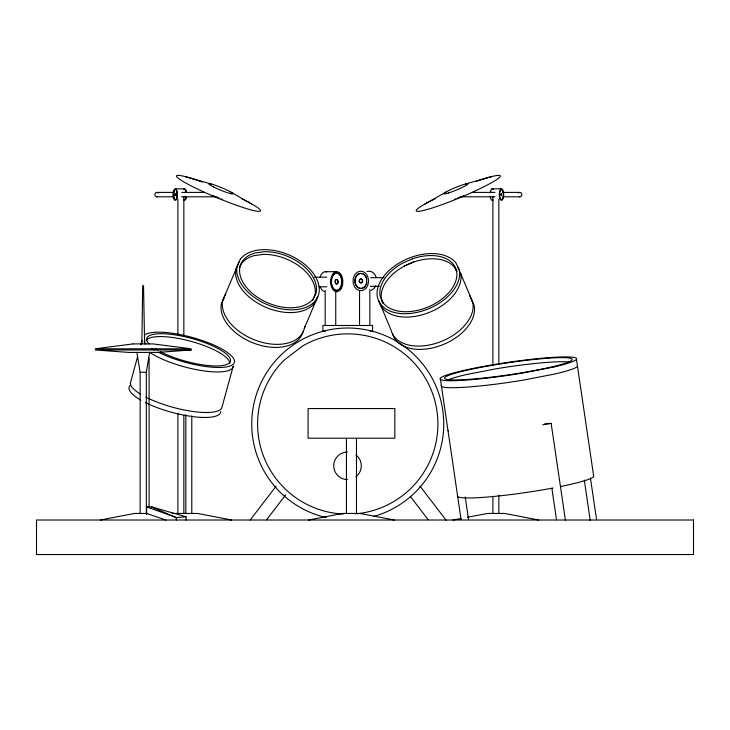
<?xml version="1.0" encoding="UTF-8"?>
<svg xmlns="http://www.w3.org/2000/svg" width="730" height="730" viewBox="0 0 730 730"><rect width="100%" height="100%" fill="white"/><g stroke="black" fill="none" stroke-linecap="round" stroke-linejoin="round"><path stroke-width="1.09" d="M141.857 343.912L142.697 285.685L143.527 285.685L144.622 343.912M175.939 189.982C177.043 189.243 178.668 201.005 174.57 199.235C172.307 197.036 173.84 189.709 174.607 190.065M174.57 199.235L173.503 195.366L174.069 190.74M175.236 195.512L175.027 194.253M175.601 194.956L175.592 193.824L174.954 194.034M176.569 198.469L176.852 191.497M146.329 513.445L146.329 372.254L149.641 352.417M137.614 356.705L130.396 383.013A47.423 12.894 15.3 0 0 140.242 394.017M140.917 344.642L142.012 340.664M501.026 193.824L501.008 195.366M304.72 326.365A43.289 27.129 22.7 0 1 258.694 341.357A43.289 27.129 22.7 0 1 222.796 300.167L239.121 262.015M304.355 328.381L317.641 296.617A43.289 27.129 22.7 0 1 270.456 309.091A43.289 27.129 22.7 0 1 236.073 268.412M222.796 300.167L225.844 293.77M224.557 296.836L221.509 303.233A43.289 27.129 22.7 0 0 255.883 343.912A43.289 27.129 22.7 0 0 303.069 331.447M312.531 300.532L314.895 295.568A40.333 25.276 22.7 0 0 263.065 254.405L254.241 255.619A40.333 25.276 22.7 0 0 239.559 267.18M547.655 423.555L551.15 423.418L542.737 424.814M175.611 195.366L175.154 195.394M250.189 519.988L276.104 486.207M266.541 519.833L285.64 494.94M424.924 204.044L446.368 191.871M404.018 266.24L413.673 261.988M448.357 430.445L447.964 430.682L448.558 430.764M465.521 183.987L491.609 176.587M544.407 424.094L546.524 423.71M100.402 520.015L134.42 513.445L146.794 513.445M308.626 520.015L342.635 513.445L359.853 513.445L394.291 520.015M453.038 520.015L460.812 518.528M467.474 517.26L487.476 513.445L504.695 513.445L538.703 520.015M186.077 520.015L186.077 516.794L176.277 517.57L146.62 506.875L146.62 514.54M186.451 192.264A5.794 2.217 -90 0 0 184.663 188.842L184.079 188.878A5.794 2.217 -90 0 0 183.522 189.307M174.963 189.709L175.583 189.672M183.878 189.435L184.635 189.398M175.492 188.842L184.663 188.842M492.084 188.842L501.245 188.842M156.904 192.401L173.868 192.401M181.788 192.401L204.418 192.401M472.319 192.401L494.949 192.401M502.87 192.401L519.842 192.401M175.592 193.824L175.748 194.709M174.89 194.499L174.963 195.22M156.904 196.808L173.758 196.808M181.651 196.808L216.837 196.808M459.9 196.808L495.086 196.808M502.979 196.808L519.842 196.808M325.206 271.697L336.448 271.697M314.475 277.181L326.712 277.181M370.648 277.674L384.071 277.674M370.484 286.324L379.436 286.324M318.928 286.817L326.712 286.817M325.151 331.292L322.897 331.292L322.897 325.489L372.583 325.489L372.583 331.292L370.329 331.292M136.839 352.417L140.151 372.254L146.329 372.254M146.62 506.875L151.557 506.875L186.077 516.794M172.043 513.445L197.638 513.445L231.647 520.015M185.137 176.587L211.216 183.987M146.62 513.445L165.893 520.015M151.557 506.875L176.277 517.57L176.277 520.015M230.37 191.871L251.813 204.044M419.951 486.107L446.112 520.207M410.287 496.373L428.191 519.705M457.473 266.496L458.613 268.896M458.997 269.698L472.657 301.91A43.289 27.129 -22.7 0 1 438.274 342.589A43.289 27.129 -22.7 0 1 391.088 330.124L378.952 301.107A43.289 27.129 -22.7 0 0 426.137 313.571A43.289 27.129 -22.7 0 0 460.52 272.892M469.609 295.513L472.657 301.91M471.361 299.601L474.026 305.195A43.289 27.129 -22.7 0 1 439.652 345.883A43.289 27.129 -22.7 0 1 392.466 333.409M454.817 267.691L456.232 270.675M381.58 299.966L383.004 302.95M576.445 359.242L593.727 476.489A68.921 6.424 -8.4 0 1 560.622 486.518M590.433 478.041L596.574 519.723M584.292 480.094L590.269 520.645M551.15 423.418L565.485 520.682M551.898 488.47L556.515 519.769M465.256 497.084L468.569 519.587M440.309 378.35L461.068 519.577M498.845 199.162L498.845 364.27M498.845 495.223L498.845 513.445M492.896 196.881L492.896 365.411M492.896 496.364L492.896 513.445M369.845 289.545L369.845 325.489M359.534 290.668L359.534 325.489M356.486 438.21L356.486 513.445M346.431 438.21L346.431 513.445M335.745 291.79L335.745 325.489M325.188 290.668L325.188 325.489M191.789 415.908L191.789 513.445M185.84 414.768L185.84 513.445M183.85 196.881L183.85 335.809M183.85 415.516L183.85 513.445M177.892 199.162L177.892 334.668M177.892 413.235L177.892 513.445M149.084 358.092L149.084 506.875M140.151 372.254L140.151 513.445M326.191 517.57A95.995 95.995 0 0 1 267.618 371.141A95.995 95.995 0 0 1 425.28 367.418A95.995 95.995 0 0 1 373.678 516.448M355.574 513.838A90.164 90.164 0 0 0 433.729 396.91A90.164 90.164 0 0 0 302.658 345.938L283.988 360.264A90.164 90.164 0 0 0 343.273 514.066M355.902 454.872A13.788 13.788 0 0 1 355.902 476.745M347.507 479.592A13.788 13.788 0 0 1 333.72 465.804A13.788 13.788 0 0 1 347.507 452.025M382.748 303.06A40.333 25.276 -22.7 0 1 409.585 263.612A40.333 25.276 -22.7 0 1 456.989 271.551M367.044 271.551A9.727 7.711 -90 0 1 376.288 277.619M375.722 285.804A9.727 7.711 -90 0 1 371.032 290.33M365.274 286.279A7.546 5.986 -90 0 1 356.13 285.266A7.546 5.986 -90 0 1 358.512 274.097A7.546 5.986 -90 0 1 366.825 278.988M366.825 282.893A7.546 5.986 -90 0 1 366.223 284.718M359.68 279.955A1.971 1.569 -90 0 1 362.317 279.809A1.971 1.569 -90 0 1 361.313 282.884A1.971 1.569 -90 0 1 359.525 280.429M324.211 291.516A10.028 6.105 -90 0 1 320.37 287.146M320.078 277.126A10.028 6.105 -90 0 1 326.794 271.916M331.739 277.738A8.687 5.283 -90 0 1 340.618 276.396A8.687 5.283 -90 0 1 337.607 290.184A8.687 5.283 -90 0 1 331.274 279.873M552.948 488.014A68.921 6.424 -8.4 0 1 457.591 495.597M577.476 366.241A68.921 6.424 -8.4 0 1 554.663 374.043L523.091 380.157A68.921 6.424 -8.4 0 1 441.34 385.349M448.393 379.782A64.541 6.022 -8.4 0 1 466.598 374.499L496.163 368.769A64.541 6.022 -8.4 0 1 569.865 362.126M518.4 193.048A2.199 2.035 -90 0 1 521.804 194.034A2.199 2.035 -90 0 1 519.313 196.735M476.562 181.332A45.488 4.608 -22.6 0 1 492.175 182.345A45.488 4.608 -22.6 0 1 427.734 209.355A45.488 4.608 -22.6 0 1 435.372 198.596M463.659 195.64A7.136 0.721 -22.6 0 1 460.502 197.091M458.787 197.803A7.136 0.721 -22.6 0 1 457.126 198.432M455.63 198.943A7.136 0.721 -22.6 0 1 454.416 199.299M490.295 192.264A5.794 2.217 -90 0 1 493.215 189.307M493.124 200.011A5.794 2.217 -90 0 1 490.25 196.698M490.569 192.583A5.01 1.916 -90 0 1 490.825 191.461M502.441 190.74A4.964 1.898 -90 0 1 502.778 191.68M144.54 334.997A47.423 12.894 15.3 0 1 207.712 342.525A47.423 12.894 15.3 0 1 227.012 366.816A47.423 12.894 15.3 0 1 158.136 352.097M154.532 350.154A47.423 12.894 15.3 0 1 151.676 348.411M145.9 343.903A47.423 12.894 15.3 0 1 144.075 341.786M149.175 344.012A43.344 11.79 15.3 0 1 189.344 337.826A43.344 11.79 15.3 0 1 227.495 364.197A43.344 11.79 15.3 0 1 160.116 351.577M157.333 350.044A43.344 11.79 15.3 0 1 155.326 348.84M220.752 411.638A47.423 12.894 15.3 0 1 193.824 416.73A47.423 12.894 15.3 0 1 145.343 402.531M140.826 400.122A47.423 12.894 15.3 0 1 130.095 385.623M149.577 352.307A47.423 12.894 15.3 0 0 200.549 370.402A47.423 12.894 15.3 0 0 233.235 366.141L222.112 406.692A47.423 12.894 15.3 0 1 194.636 411.711A47.423 12.894 15.3 0 1 145.79 397.12M146.137 340.873A43.344 11.79 15.3 0 1 190.457 341.193A43.344 11.79 15.3 0 1 229.722 363.522M186.488 196.698A5.794 2.217 -90 0 1 183.622 200.011M241.374 198.596A45.488 4.608 22.6 0 1 248.446 209.191A45.488 4.608 22.6 0 1 183.632 181.797A45.488 4.608 22.6 0 1 202.393 182.126M157.424 196.735A2.199 2.035 -90 0 1 154.933 194.034A2.199 2.035 -90 0 1 158.337 193.048M222.331 199.299A7.136 0.721 22.6 0 1 221.108 198.943M219.62 198.432A7.136 0.721 22.6 0 1 217.96 197.803M214.574 196.352A7.136 0.721 22.6 0 1 213.078 195.64M185.146 189.727A5.238 2.008 -90 0 1 186.25 192.492M186.287 196.498A5.238 2.008 -90 0 1 185.228 199.4M184.726 199.783A5.238 2.008 -90 0 1 184.206 199.81M184.909 189.727A5.238 2.008 -90 0 1 185.365 190.375M185.739 191.324A5.238 2.008 -90 0 1 186.013 192.492M186.05 196.498A5.238 2.008 -90 0 1 185.803 197.693M185.438 198.688A5.238 2.008 -90 0 1 184.991 199.4M184.489 199.783A5.238 2.008 -90 0 1 183.969 199.81M501.118 194.454C501.656 197.766 502.14 191.826 501.118 194.454M240.279 259.232L237.232 265.629A43.289 27.129 22.7 0 0 289.445 309.785A43.289 27.129 22.7 0 0 309.137 268.448A43.289 27.129 22.7 0 0 240.279 259.232M316.017 292.885L313.179 298.844A40.333 25.276 22.7 0 1 253.848 294.61A40.333 25.276 22.7 0 1 255.363 252.936L264.187 251.722A40.333 25.276 22.7 0 1 316.017 292.885M500.68 189.198L500.178 189.928A5.794 2.217 -90 0 0 500.415 199.682A5.794 2.217 -90 0 0 503.7 194.992A5.794 2.217 -90 0 0 500.68 189.198M412.359 258.84L402.704 263.092A40.406 25.322 -22.7 0 0 380.266 296.809L383.113 302.786A40.406 25.322 -22.7 0 0 430.828 305.788A40.406 25.322 -22.7 0 0 455.739 268.366A40.406 25.322 -22.7 0 0 412.359 258.84M479.811 367.528L466.005 370.438A64.541 6.022 -8.4 0 0 477.977 378.587A64.541 6.022 -8.4 0 0 571.553 360.465A64.541 6.022 -8.4 0 0 495.57 364.708L479.811 367.528M553.632 367.044L522.059 373.167A68.921 6.424 -8.4 0 1 440.929 377.702A68.921 6.424 -8.4 0 1 540.839 358.339A68.921 6.424 -8.4 0 1 553.632 367.044M132.969 343.912L95.283 348.812L191.196 348.812L153.017 343.912L132.969 343.912M191.196 349.971L157.625 352.417L128.754 352.417L95.283 349.971L191.196 349.971M394.83 408.581L308.087 408.581L308.087 438.21L394.83 438.21L394.83 408.581M693.5 520.015L36.5 520.015L36.5 554.535L693.5 554.535L693.5 520.015M176.569 189.928L176.058 189.198A5.794 2.217 90 0 0 173.046 194.992A5.794 2.217 90 0 0 176.322 199.682A5.794 2.217 90 0 0 176.569 189.928M459.115 269.543L456.067 263.147A43.289 27.129 -22.7 0 0 387.21 272.354A43.289 27.129 -22.7 0 0 406.902 313.69A43.289 27.129 -22.7 0 0 459.115 269.543M366.259 287.812A9.727 7.711 -90 0 0 362.801 271.551A9.727 7.711 -90 0 0 353.347 283.459A9.727 7.711 -90 0 0 366.259 287.812M361.907 282.337A1.971 1.569 -90 0 0 361.213 279.033A1.971 1.569 -90 0 0 359.288 281.452A1.971 1.569 -90 0 0 361.907 282.337M365.036 286.279A7.546 5.986 -90 0 0 362.354 273.65A7.546 5.986 -90 0 0 355.017 282.893A7.546 5.986 -90 0 0 365.036 286.279M341.266 288.45A10.028 6.105 -90 0 0 338.036 271.916A10.028 6.105 -90 0 0 330.936 284.773A10.028 6.105 -90 0 0 341.266 288.45M337.47 283.24A2.272 1.387 -90 0 0 336.731 279.49A2.272 1.387 -90 0 0 335.125 282.41A2.272 1.387 -90 0 0 337.47 283.24M337.771 283.24A2.272 1.387 -90 0 0 337.041 279.49A2.272 1.387 -90 0 0 335.426 282.41A2.272 1.387 -90 0 0 337.771 283.24M340.664 287.547A8.687 5.283 -90 0 0 337.862 273.23A8.687 5.283 -90 0 0 331.712 284.371A8.687 5.283 -90 0 0 340.664 287.547M448.594 192.966A13.067 1.323 -22.6 0 0 467.912 184.06A13.067 1.323 -22.6 0 0 451.322 189.38A13.067 1.323 -22.6 0 0 448.594 192.966M502.961 197.721A4.964 1.898 -90 0 0 501.775 189.709A4.964 1.898 -90 0 0 499.712 196.397A4.964 1.898 -90 0 0 502.961 197.721M213.443 186.907A13.067 1.323 22.6 0 0 232.77 193.915A13.067 1.323 22.6 0 0 216.171 185.575A13.067 1.323 22.6 0 0 213.443 186.907"/></g></svg>
